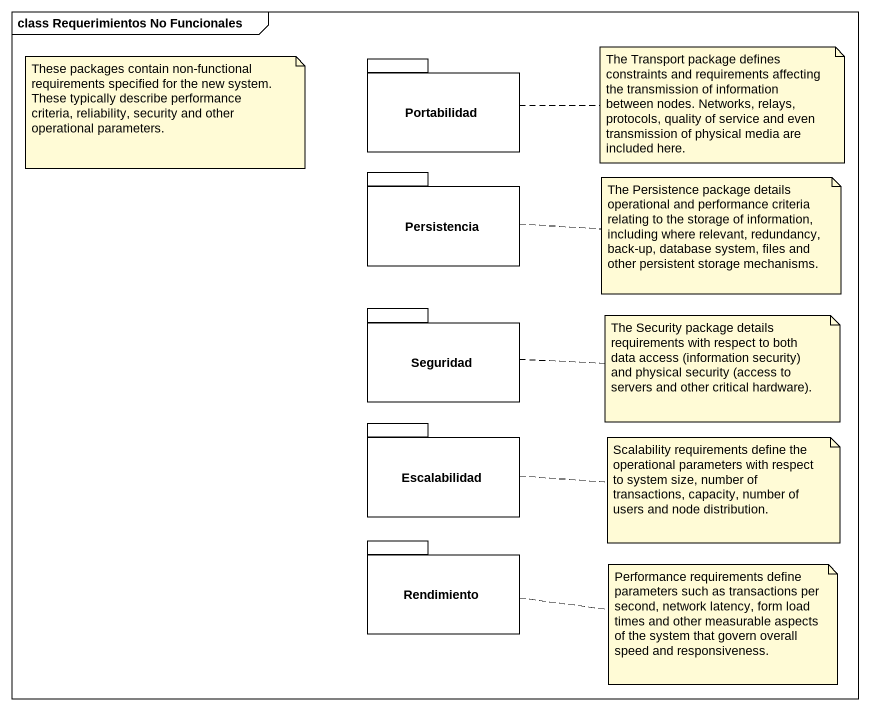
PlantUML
@startuml
mainframe class Requerimientos No Funcionales
package Portabilidad {
}
package Persistencia {
}
package Seguridad {
}
package Escalabilidad {
}
package Rendimiento {
}
note as N1
  These packages contain non-functional requirements specified for the new system. These typically describe performance criteria, reliability, security and other operational parameters.
end note
note right of Portabilidad : The Transport package defines constraints and requirements affecting the transmission of information between nodes. Networks, relays, protocols, quality of service and even transmission of physical media are included here.
note right of Persistencia : The Persistence package details operational and performance criteria relating to the storage of information, including where relevant, redundancy, back-up, database system, files and other persistent storage mechanisms.
note right of Seguridad : The Security package details requirements with respect to both data access (information security) and physical security (access to servers and other critical hardware).
note right of Escalabilidad : Scalability requirements define the operational parameters with respect to system size, number of transactions, capacity, number of users and node distribution.
note right of Rendimiento : Performance requirements define parameters such as transactions per second, network latency, form load times and other measurable aspects of the system that govern overall speed and responsiveness.
@enduml
